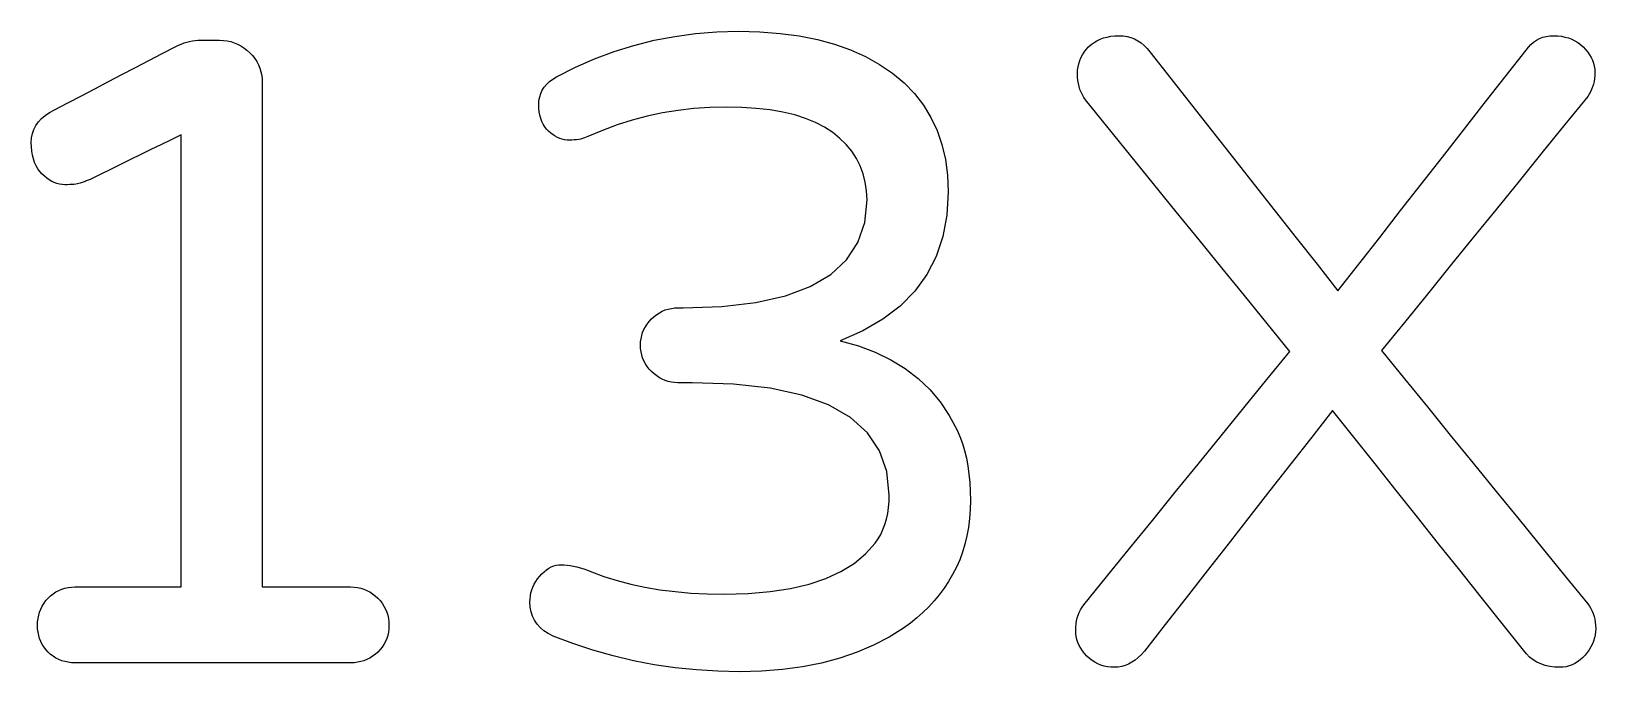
# Model space of a CAD drawing. Extents: x 3 to 2755, y -391 to 1036.
# Drawn here: x 2371.14 to 2420.35, y 828.13 to 848.27 of the extents above; entities that cross this region are included whole.
import ezdxf

# ---------------------------------------------------------------- set-up
doc = ezdxf.new("R2010")
doc.units = 0
doc.layers.add('DEFAULT', color=7, linetype='CONTINUOUS')

# ---------------------------------------------------------------- blocks, each defined once
blk = doc.blocks.new('BLOCK_100')
at = {"layer": 'DEFAULT', "color": 18}
for p, q in [((163.423, 141.724), (163.497, 141.644)), ((163.497, 141.644), (163.562, 141.56)), ((163.562, 141.56), (163.618, 141.473)), ((163.618, 141.473), (163.666, 141.381)), ((163.666, 141.381), (163.705, 141.286)), ((163.705, 141.286), (163.735, 141.187)), ((163.735, 141.187), (163.757, 141.085)), ((163.757, 141.085), (163.769, 140.978)), ((163.769, 140.978), (163.774, 140.868))]:
    blk.add_line(p, q, dxfattribs=at)
blk = doc.blocks.new('BLOCK_101')
at = {"layer": 'DEFAULT', "color": 18}
for p, q in [((163.769, 140.758), (163.757, 140.652)), ((163.774, 140.868), (163.769, 140.758)), ((163.618, 140.27), (163.562, 140.184)), ((163.666, 140.359), (163.618, 140.27)), ((163.705, 140.452), (163.666, 140.359)), ((163.735, 140.55), (163.705, 140.452)), ((163.757, 140.652), (163.735, 140.55)), ((163.497, 140.103), (163.423, 140.027)), ((163.562, 140.184), (163.497, 140.103))]:
    blk.add_line(p, q, dxfattribs=at)
blk = doc.blocks.new('BLOCK_102')
at = {"layer": 'DEFAULT', "color": 18}
for p, q in [((162.986, 139.756), (162.887, 139.727)), ((163.081, 139.794), (162.986, 139.756)), ((163.172, 139.839), (163.081, 139.794)), ((163.26, 139.894), (163.172, 139.839)), ((163.343, 139.956), (163.26, 139.894)), ((163.423, 140.027), (163.343, 139.956)), ((162.678, 139.694), (162.568, 139.69)), ((162.784, 139.707), (162.678, 139.694)), ((162.887, 139.727), (162.784, 139.707))]:
    blk.add_line(p, q, dxfattribs=at)
blk = doc.blocks.new('BLOCK_103')
at = {"layer": 'DEFAULT', "color": 18}
for p, q in [((154.863, 139.69), (153.9, 139.69)), ((155.826, 139.69), (154.863, 139.69)), ((156.789, 139.69), (155.826, 139.69)), ((157.752, 139.69), (156.789, 139.69)), ((158.715, 139.69), (157.752, 139.69)), ((159.678, 139.69), (158.715, 139.69)), ((160.642, 139.69), (159.678, 139.69)), ((161.605, 139.69), (160.642, 139.69)), ((162.568, 139.69), (161.605, 139.69))]:
    blk.add_line(p, q, dxfattribs=at)
blk = doc.blocks.new('BLOCK_104')
at = {"layer": 'DEFAULT', "color": 18}
for p, q in [((153.135, 139.956), (153.059, 140.027)), ((153.216, 139.894), (153.135, 139.956)), ((153.302, 139.839), (153.216, 139.894)), ((153.391, 139.794), (153.302, 139.839)), ((153.484, 139.756), (153.391, 139.794)), ((153.582, 139.727), (153.484, 139.756)), ((153.684, 139.707), (153.582, 139.727)), ((153.79, 139.694), (153.684, 139.707)), ((153.9, 139.69), (153.79, 139.694))]:
    blk.add_line(p, q, dxfattribs=at)
blk = doc.blocks.new('BLOCK_105')
at = {"layer": 'DEFAULT', "color": 18}
for p, q in [((152.726, 140.758), (152.722, 140.868)), ((152.739, 140.652), (152.726, 140.758)), ((152.759, 140.55), (152.739, 140.652)), ((152.788, 140.452), (152.759, 140.55)), ((152.826, 140.359), (152.788, 140.452)), ((152.872, 140.27), (152.826, 140.359)), ((152.926, 140.184), (152.872, 140.27)), ((152.988, 140.103), (152.926, 140.184)), ((153.059, 140.027), (152.988, 140.103))]:
    blk.add_line(p, q, dxfattribs=at)
blk = doc.blocks.new('BLOCK_106')
at = {"layer": 'DEFAULT', "color": 18}
for p, q in [((152.988, 141.644), (153.059, 141.724)), ((152.759, 141.187), (152.788, 141.286)), ((152.788, 141.286), (152.826, 141.381)), ((152.826, 141.381), (152.872, 141.473)), ((152.872, 141.473), (152.926, 141.56)), ((152.926, 141.56), (152.988, 141.644)), ((152.722, 140.868), (152.726, 140.978)), ((152.726, 140.978), (152.739, 141.085)), ((152.739, 141.085), (152.759, 141.187))]:
    blk.add_line(p, q, dxfattribs=at)
blk = doc.blocks.new('BLOCK_107')
at = {"layer": 'DEFAULT', "color": 18}
for p, q in [((153.059, 141.724), (153.135, 141.797)), ((153.135, 141.797), (153.216, 141.862)), ((153.216, 141.862), (153.302, 141.918)), ((153.302, 141.918), (153.391, 141.966)), ((153.391, 141.966), (153.484, 142.005)), ((153.484, 142.005), (153.582, 142.035)), ((153.582, 142.035), (153.684, 142.057)), ((153.684, 142.057), (153.79, 142.07)), ((153.79, 142.07), (153.9, 142.074))]:
    blk.add_line(p, q, dxfattribs=at)
blk = doc.blocks.new('BLOCK_108')
at = {"layer": 'DEFAULT', "color": 18}
for p, q in [((153.9, 142.074), (154.271, 142.074)), ((154.271, 142.074), (154.642, 142.074)), ((154.642, 142.074), (155.013, 142.074)), ((155.013, 142.074), (155.384, 142.074)), ((155.384, 142.074), (155.755, 142.074)), ((155.755, 142.074), (156.125, 142.074)), ((156.125, 142.074), (156.496, 142.074)), ((156.496, 142.074), (156.867, 142.074)), ((156.867, 142.074), (157.238, 142.074))]:
    blk.add_line(p, q, dxfattribs=at)
blk = doc.blocks.new('BLOCK_109')
at = {"layer": 'DEFAULT', "color": 18}
for p, q in [((157.238, 154.716), (157.238, 156.296)), ((157.238, 153.135), (157.238, 154.716)), ((157.238, 151.555), (157.238, 153.135)), ((157.238, 149.975), (157.238, 151.555)), ((157.238, 148.395), (157.238, 149.975)), ((157.238, 146.815), (157.238, 148.395)), ((157.238, 145.235), (157.238, 146.815)), ((157.238, 143.654), (157.238, 145.235)), ((157.238, 142.074), (157.238, 143.654))]:
    blk.add_line(p, q, dxfattribs=at)
blk = doc.blocks.new('BLOCK_110')
at = {"layer": 'DEFAULT', "color": 18}
for p, q in [((156.602, 155.984), (156.284, 155.828)), ((156.92, 156.14), (156.602, 155.984)), ((157.238, 156.296), (156.92, 156.14)), ((155.649, 155.517), (155.331, 155.361)), ((155.966, 155.672), (155.649, 155.517)), ((156.284, 155.828), (155.966, 155.672)), ((154.695, 155.049), (154.377, 154.893)), ((155.013, 155.205), (154.695, 155.049)), ((155.331, 155.361), (155.013, 155.205))]:
    blk.add_line(p, q, dxfattribs=at)
blk = doc.blocks.new('BLOCK_111')
at = {"layer": 'DEFAULT', "color": 18}
for p, q in [((154.128, 154.794), (154.096, 154.781)), ((154.159, 154.806), (154.128, 154.794)), ((154.19, 154.818), (154.159, 154.806)), ((154.221, 154.831), (154.19, 154.818)), ((154.252, 154.843), (154.221, 154.831)), ((154.283, 154.856), (154.252, 154.843)), ((154.315, 154.868), (154.283, 154.856)), ((154.346, 154.881), (154.315, 154.868)), ((154.377, 154.893), (154.346, 154.881))]:
    blk.add_line(p, q, dxfattribs=at)
blk = doc.blocks.new('BLOCK_112')
at = {"layer": 'DEFAULT', "color": 18}
for p, q in [((153.659, 154.726), (153.577, 154.725)), ((153.734, 154.728), (153.659, 154.726)), ((153.803, 154.731), (153.734, 154.728)), ((153.867, 154.736), (153.803, 154.731)), ((153.925, 154.742), (153.867, 154.736)), ((153.976, 154.75), (153.925, 154.742)), ((154.022, 154.759), (153.976, 154.75)), ((154.062, 154.769), (154.022, 154.759)), ((154.096, 154.781), (154.062, 154.769))]:
    blk.add_line(p, q, dxfattribs=at)
blk = doc.blocks.new('BLOCK_113')
at = {"layer": 'DEFAULT', "color": 18}
for p, q in [((152.938, 154.991), (152.862, 155.062)), ((153.014, 154.929), (152.938, 154.991)), ((153.091, 154.875), (153.014, 154.929)), ((153.17, 154.829), (153.091, 154.875)), ((153.249, 154.791), (153.17, 154.829)), ((153.33, 154.762), (153.249, 154.791)), ((153.411, 154.742), (153.33, 154.762)), ((153.494, 154.729), (153.411, 154.742)), ((153.577, 154.725), (153.494, 154.729))]:
    blk.add_line(p, q, dxfattribs=at)
blk = doc.blocks.new('BLOCK_114')
at = {"layer": 'DEFAULT', "color": 18}
for p, q in [((152.53, 155.915), (152.526, 156.057)), ((152.542, 155.78), (152.53, 155.915)), ((152.563, 155.654), (152.542, 155.78)), ((152.592, 155.535), (152.563, 155.654)), ((152.629, 155.424), (152.592, 155.535)), ((152.675, 155.322), (152.629, 155.424)), ((152.729, 155.227), (152.675, 155.322)), ((152.792, 155.14), (152.729, 155.227)), ((152.862, 155.062), (152.792, 155.14))]:
    blk.add_line(p, q, dxfattribs=at)
blk = doc.blocks.new('BLOCK_115')
at = {"layer": 'DEFAULT', "color": 18}
for p, q in [((152.967, 156.905), (153.102, 156.997)), ((153.102, 156.997), (153.255, 157.081)), ((152.562, 156.336), (152.607, 156.464)), ((152.607, 156.464), (152.67, 156.585)), ((152.67, 156.585), (152.751, 156.699)), ((152.751, 156.699), (152.85, 156.805)), ((152.85, 156.805), (152.967, 156.905)), ((152.526, 156.057), (152.535, 156.2)), ((152.535, 156.2), (152.562, 156.336))]:
    blk.add_line(p, q, dxfattribs=at)
blk = doc.blocks.new('BLOCK_116')
at = {"layer": 'DEFAULT', "color": 18}
for p, q in [((156.646, 158.851), (157.07, 159.073)), ((155.798, 158.409), (156.222, 158.63)), ((156.222, 158.63), (156.646, 158.851)), ((154.527, 157.745), (154.95, 157.966)), ((154.95, 157.966), (155.374, 158.188)), ((155.374, 158.188), (155.798, 158.409)), ((153.679, 157.302), (154.103, 157.524)), ((154.103, 157.524), (154.527, 157.745)), ((153.255, 157.081), (153.679, 157.302))]:
    blk.add_line(p, q, dxfattribs=at)
blk = doc.blocks.new('BLOCK_117')
at = {"layer": 'DEFAULT', "color": 18}
for p, q in [((157.07, 159.073), (157.157, 159.114)), ((157.157, 159.114), (157.244, 159.15)), ((157.244, 159.15), (157.332, 159.182)), ((157.332, 159.182), (157.419, 159.209)), ((157.419, 159.209), (157.506, 159.23)), ((157.506, 159.23), (157.593, 159.247)), ((157.593, 159.247), (157.681, 159.259)), ((157.681, 159.259), (157.768, 159.267)), ((157.768, 159.267), (157.855, 159.269))]:
    blk.add_line(p, q, dxfattribs=at)
blk = doc.blocks.new('BLOCK_118')
at = {"layer": 'DEFAULT', "color": 18}
for p, q in [((157.855, 159.269), (157.921, 159.269)), ((157.921, 159.269), (157.986, 159.269)), ((157.986, 159.269), (158.052, 159.269)), ((158.052, 159.269), (158.117, 159.269)), ((158.117, 159.269), (158.182, 159.269)), ((158.182, 159.269), (158.248, 159.269)), ((158.248, 159.269), (158.313, 159.269)), ((158.313, 159.269), (158.379, 159.269)), ((158.379, 159.269), (158.444, 159.269))]:
    blk.add_line(p, q, dxfattribs=at)
blk = doc.blocks.new('BLOCK_119')
at = {"layer": 'DEFAULT', "color": 18}
for p, q in [((158.444, 159.269), (158.567, 159.264)), ((158.567, 159.264), (158.685, 159.25)), ((158.685, 159.25), (158.8, 159.226)), ((158.8, 159.226), (158.91, 159.192)), ((158.91, 159.192), (159.016, 159.148)), ((159.016, 159.148), (159.117, 159.095)), ((159.117, 159.095), (159.215, 159.032)), ((159.215, 159.032), (159.309, 158.959)), ((159.309, 158.959), (159.398, 158.876))]:
    blk.add_line(p, q, dxfattribs=at)
blk = doc.blocks.new('BLOCK_120')
at = {"layer": 'DEFAULT', "color": 18}
for p, q in [((159.398, 158.876), (159.48, 158.787)), ((159.48, 158.787), (159.553, 158.694)), ((159.553, 158.694), (159.616, 158.596)), ((159.616, 158.596), (159.669, 158.494)), ((159.669, 158.494), (159.713, 158.388)), ((159.713, 158.388), (159.747, 158.278)), ((159.747, 158.278), (159.771, 158.164)), ((159.771, 158.164), (159.786, 158.045)), ((159.786, 158.045), (159.791, 157.923))]:
    blk.add_line(p, q, dxfattribs=at)
blk = doc.blocks.new('BLOCK_121')
at = {"layer": 'DEFAULT', "color": 18}
for p, q in [((159.791, 157.923), (159.791, 156.162)), ((159.791, 156.162), (159.791, 154.401)), ((159.791, 154.401), (159.791, 152.64)), ((159.791, 152.64), (159.791, 150.879)), ((159.791, 150.879), (159.791, 149.118)), ((159.791, 149.118), (159.791, 147.357)), ((159.791, 147.357), (159.791, 145.596)), ((159.791, 145.596), (159.791, 143.835)), ((159.791, 143.835), (159.791, 142.074))]:
    blk.add_line(p, q, dxfattribs=at)
blk = doc.blocks.new('BLOCK_122')
at = {"layer": 'DEFAULT', "color": 18}
for p, q in [((159.791, 142.074), (160.099, 142.074)), ((160.099, 142.074), (160.408, 142.074)), ((160.408, 142.074), (160.716, 142.074)), ((160.716, 142.074), (161.025, 142.074)), ((161.025, 142.074), (161.333, 142.074)), ((161.333, 142.074), (161.642, 142.074)), ((161.642, 142.074), (161.951, 142.074)), ((161.951, 142.074), (162.259, 142.074)), ((162.259, 142.074), (162.568, 142.074))]:
    blk.add_line(p, q, dxfattribs=at)
blk = doc.blocks.new('BLOCK_123')
at = {"layer": 'DEFAULT', "color": 18}
for p, q in [((162.568, 142.074), (162.678, 142.07)), ((162.678, 142.07), (162.784, 142.057)), ((162.784, 142.057), (162.887, 142.035)), ((162.887, 142.035), (162.986, 142.005)), ((162.986, 142.005), (163.081, 141.966)), ((163.081, 141.966), (163.172, 141.918)), ((163.172, 141.918), (163.26, 141.862)), ((163.26, 141.862), (163.343, 141.797)), ((163.343, 141.797), (163.423, 141.724))]:
    blk.add_line(p, q, dxfattribs=at)
blk = doc.blocks.new('BLOCK_124')
at = {"layer": 'DEFAULT', "color": 18}
for p, q in [((181.361, 154.501), (181.32, 153.772)), ((181.32, 153.772), (181.194, 153.096)), ((181.194, 153.096), (180.984, 152.472)), ((180.984, 152.472), (180.691, 151.899)), ((180.691, 151.899), (180.314, 151.379)), ((180.314, 151.379), (179.853, 150.91)), ((179.853, 150.91), (179.308, 150.493)), ((178.68, 150.129), (177.967, 149.816)), ((179.308, 150.493), (178.68, 150.129))]:
    blk.add_line(p, q, dxfattribs=at)
blk = doc.blocks.new('BLOCK_125')
at = {"layer": 'DEFAULT', "color": 18}
for p, q in [((177.967, 149.816), (178.539, 149.654)), ((178.539, 149.654), (179.07, 149.455)), ((179.07, 149.455), (179.56, 149.218)), ((179.56, 149.218), (180.009, 148.943)), ((180.009, 148.943), (180.417, 148.632)), ((180.417, 148.632), (180.785, 148.283)), ((180.785, 148.283), (181.111, 147.896)), ((181.111, 147.896), (181.397, 147.472)), ((181.397, 147.472), (181.642, 147.011))]:
    blk.add_line(p, q, dxfattribs=at)
blk = doc.blocks.new('BLOCK_126')
at = {"layer": 'DEFAULT', "color": 18}
for p, q in [((181.642, 147.011), (181.73, 146.806)), ((181.73, 146.806), (181.808, 146.591)), ((181.808, 146.591), (181.876, 146.366)), ((181.876, 146.366), (181.933, 146.13)), ((181.933, 146.13), (181.98, 145.884)), ((181.98, 145.884), (182.016, 145.627)), ((182.016, 145.627), (182.042, 145.36)), ((182.042, 145.36), (182.058, 145.083)), ((182.058, 145.083), (182.063, 144.795))]:
    blk.add_line(p, q, dxfattribs=at)
blk = doc.blocks.new('BLOCK_127')
at = {"layer": 'DEFAULT', "color": 18}
for p, q in [((182.063, 144.795), (182.056, 144.506)), ((182.035, 144.224), (182, 143.95)), ((182.056, 144.506), (182.035, 144.224)), ((181.952, 143.684), (181.89, 143.425)), ((182, 143.95), (181.952, 143.684)), ((181.813, 143.174), (181.723, 142.931)), ((181.89, 143.425), (181.813, 143.174)), ((181.619, 142.695), (181.502, 142.467)), ((181.723, 142.931), (181.619, 142.695))]:
    blk.add_line(p, q, dxfattribs=at)
blk = doc.blocks.new('BLOCK_128')
at = {"layer": 'DEFAULT', "color": 18}
for p, q in [((181.372, 142.247), (181.232, 142.035)), ((181.502, 142.467), (181.372, 142.247)), ((181.081, 141.831), (180.92, 141.636)), ((181.232, 142.035), (181.081, 141.831)), ((180.567, 141.27), (180.375, 141.1)), ((180.749, 141.449), (180.567, 141.27)), ((180.92, 141.636), (180.749, 141.449)), ((180.172, 140.938), (179.959, 140.784)), ((180.375, 141.1), (180.172, 140.938))]:
    blk.add_line(p, q, dxfattribs=at)
blk = doc.blocks.new('BLOCK_129')
at = {"layer": 'DEFAULT', "color": 18}
for p, q in [((179.959, 140.784), (179.502, 140.495)), ((179.016, 140.241), (178.5, 140.02)), ((179.502, 140.495), (179.016, 140.241)), ((177.956, 139.834), (177.382, 139.681)), ((178.5, 140.02), (177.956, 139.834)), ((175.488, 139.426), (174.798, 139.409)), ((176.148, 139.477), (175.488, 139.426)), ((176.78, 139.562), (176.148, 139.477)), ((177.382, 139.681), (176.78, 139.562))]:
    blk.add_line(p, q, dxfattribs=at)
blk = doc.blocks.new('BLOCK_130')
at = {"layer": 'DEFAULT', "color": 18}
for p, q in [((169.556, 140.296), (168.935, 140.531)), ((170.185, 140.088), (169.556, 140.296)), ((170.821, 139.908), (170.185, 140.088)), ((171.465, 139.756), (170.821, 139.908)), ((172.116, 139.631), (171.465, 139.756)), ((172.775, 139.534), (172.116, 139.631)), ((173.442, 139.465), (172.775, 139.534)), ((174.116, 139.423), (173.442, 139.465)), ((174.798, 139.409), (174.116, 139.423))]:
    blk.add_line(p, q, dxfattribs=at)
blk = doc.blocks.new('BLOCK_131')
at = {"layer": 'DEFAULT', "color": 18}
for p, q in [((168.215, 141.44), (168.206, 141.597)), ((168.242, 141.293), (168.215, 141.44)), ((168.287, 141.155), (168.242, 141.293)), ((168.35, 141.027), (168.287, 141.155)), ((168.431, 140.908), (168.35, 141.027)), ((168.53, 140.799), (168.431, 140.908)), ((168.647, 140.7), (168.53, 140.799)), ((168.782, 140.611), (168.647, 140.7)), ((168.935, 140.531), (168.782, 140.611))]:
    blk.add_line(p, q, dxfattribs=at)
blk = doc.blocks.new('BLOCK_132')
at = {"layer": 'DEFAULT', "color": 18}
for p, q in [((168.343, 142.158), (168.392, 142.245)), ((168.392, 142.245), (168.45, 142.329)), ((168.45, 142.329), (168.514, 142.411)), ((168.21, 141.696), (168.221, 141.793)), ((168.221, 141.793), (168.24, 141.887)), ((168.24, 141.887), (168.267, 141.98)), ((168.267, 141.98), (168.301, 142.07)), ((168.301, 142.07), (168.343, 142.158)), ((168.206, 141.597), (168.21, 141.696))]:
    blk.add_line(p, q, dxfattribs=at)
blk = doc.blocks.new('BLOCK_133')
at = {"layer": 'DEFAULT', "color": 18}
for p, q in [((168.802, 142.663), (168.879, 142.703)), ((168.879, 142.703), (168.957, 142.735)), ((168.957, 142.735), (169.037, 142.757)), ((169.037, 142.757), (169.118, 142.771)), ((169.118, 142.771), (169.202, 142.775)), ((168.514, 142.411), (168.584, 142.487)), ((168.584, 142.487), (168.655, 142.555)), ((168.655, 142.555), (168.728, 142.613)), ((168.728, 142.613), (168.802, 142.663))]:
    blk.add_line(p, q, dxfattribs=at)
blk = doc.blocks.new('BLOCK_134')
at = {"layer": 'DEFAULT', "color": 18}
for p, q in [((169.202, 142.775), (169.288, 142.773)), ((169.288, 142.773), (169.379, 142.764)), ((169.379, 142.764), (169.474, 142.751)), ((169.474, 142.751), (169.574, 142.731)), ((169.574, 142.731), (169.679, 142.706)), ((169.679, 142.706), (169.788, 142.676)), ((169.788, 142.676), (169.901, 142.64)), ((169.901, 142.64), (170.019, 142.598)), ((170.019, 142.598), (170.141, 142.551))]:
    blk.add_line(p, q, dxfattribs=at)
blk = doc.blocks.new('BLOCK_135')
at = {"layer": 'DEFAULT', "color": 18}
for p, q in [((170.141, 142.551), (170.536, 142.404)), ((170.536, 142.404), (170.949, 142.274)), ((170.949, 142.274), (171.379, 142.161)), ((171.379, 142.161), (171.826, 142.066)), ((171.826, 142.066), (172.29, 141.988)), ((172.29, 141.988), (172.772, 141.928)), ((172.772, 141.928), (173.271, 141.884)), ((173.271, 141.884), (173.787, 141.858)), ((173.787, 141.858), (174.321, 141.85))]:
    blk.add_line(p, q, dxfattribs=at)
blk = doc.blocks.new('BLOCK_136')
at = {"layer": 'DEFAULT', "color": 18}
for p, q in [((178.759, 143.113), (179.061, 143.449)), ((177.986, 142.56), (178.401, 142.817)), ((178.401, 142.817), (178.759, 143.113)), ((176.989, 142.166), (177.515, 142.343)), ((177.515, 142.343), (177.986, 142.56)), ((174.321, 141.85), (175.072, 141.87)), ((175.072, 141.87), (175.767, 141.929)), ((175.767, 141.929), (176.406, 142.027)), ((176.406, 142.027), (176.989, 142.166))]:
    blk.add_line(p, q, dxfattribs=at)
blk = doc.blocks.new('BLOCK_137')
at = {"layer": 'DEFAULT', "color": 18}
for p, q in [((179.488, 144.569), (179.505, 144.762)), ((179.505, 144.762), (179.51, 144.963)), ((179.372, 144.039), (179.421, 144.207)), ((179.421, 144.207), (179.46, 144.384)), ((179.46, 144.384), (179.488, 144.569)), ((179.156, 143.584), (179.239, 143.727)), ((179.239, 143.727), (179.311, 143.879)), ((179.311, 143.879), (179.372, 144.039)), ((179.061, 143.449), (179.156, 143.584))]:
    blk.add_line(p, q, dxfattribs=at)
blk = doc.blocks.new('BLOCK_138')
at = {"layer": 'DEFAULT', "color": 18}
for p, q in [((174.612, 148.454), (173.311, 148.498)), ((175.76, 148.323), (174.612, 148.454)), ((176.755, 148.105), (175.76, 148.323)), ((177.597, 147.8), (176.755, 148.105)), ((178.286, 147.407), (177.597, 147.8)), ((178.821, 146.927), (178.286, 147.407)), ((179.204, 146.36), (178.821, 146.927)), ((179.434, 145.705), (179.204, 146.36)), ((179.51, 144.963), (179.434, 145.705))]:
    blk.add_line(p, q, dxfattribs=at)
blk = doc.blocks.new('BLOCK_139')
at = {"layer": 'DEFAULT', "color": 18}
for p, q in [((172.912, 148.498), (172.862, 148.498)), ((172.962, 148.498), (172.912, 148.498)), ((173.012, 148.498), (172.962, 148.498)), ((173.062, 148.498), (173.012, 148.498)), ((173.112, 148.498), (173.062, 148.498)), ((173.161, 148.498), (173.112, 148.498)), ((173.211, 148.498), (173.161, 148.498)), ((173.261, 148.498), (173.211, 148.498)), ((173.311, 148.498), (173.261, 148.498))]:
    blk.add_line(p, q, dxfattribs=at)
blk = doc.blocks.new('BLOCK_140')
at = {"layer": 'DEFAULT', "color": 18}
for p, q in [((172.114, 148.775), (172.035, 148.848)), ((172.197, 148.71), (172.114, 148.775)), ((172.282, 148.654), (172.197, 148.71)), ((172.371, 148.606), (172.282, 148.654)), ((172.463, 148.567), (172.371, 148.606)), ((172.558, 148.537), (172.463, 148.567)), ((172.656, 148.515), (172.558, 148.537)), ((172.758, 148.502), (172.656, 148.515)), ((172.862, 148.498), (172.758, 148.502))]:
    blk.add_line(p, q, dxfattribs=at)
blk = doc.blocks.new('BLOCK_141')
at = {"layer": 'DEFAULT', "color": 18}
for p, q in [((171.688, 149.571), (171.684, 149.676)), ((171.701, 149.47), (171.688, 149.571)), ((171.723, 149.372), (171.701, 149.47)), ((171.753, 149.277), (171.723, 149.372)), ((171.792, 149.185), (171.753, 149.277)), ((171.84, 149.096), (171.792, 149.185)), ((171.896, 149.01), (171.84, 149.096)), ((171.961, 148.928), (171.896, 149.01)), ((172.035, 148.848), (171.961, 148.928))]:
    blk.add_line(p, q, dxfattribs=at)
blk = doc.blocks.new('BLOCK_142')
at = {"layer": 'DEFAULT', "color": 18}
for p, q in [((171.723, 149.98), (171.753, 150.075)), ((171.753, 150.075), (171.792, 150.167)), ((171.792, 150.167), (171.84, 150.256)), ((171.84, 150.256), (171.896, 150.341)), ((171.896, 150.341), (171.961, 150.424)), ((171.961, 150.424), (172.035, 150.503)), ((171.684, 149.676), (171.688, 149.78)), ((171.688, 149.78), (171.701, 149.882)), ((171.701, 149.882), (171.723, 149.98))]:
    blk.add_line(p, q, dxfattribs=at)
blk = doc.blocks.new('BLOCK_143')
at = {"layer": 'DEFAULT', "color": 18}
for p, q in [((172.035, 150.503), (172.114, 150.577)), ((172.114, 150.577), (172.197, 150.642)), ((172.197, 150.642), (172.282, 150.698)), ((172.282, 150.698), (172.371, 150.746)), ((172.371, 150.746), (172.463, 150.785)), ((172.463, 150.785), (172.558, 150.815)), ((172.558, 150.815), (172.656, 150.837)), ((172.656, 150.837), (172.758, 150.85)), ((172.758, 150.85), (172.862, 150.854))]:
    blk.add_line(p, q, dxfattribs=at)
blk = doc.blocks.new('BLOCK_144')
at = {"layer": 'DEFAULT', "color": 18}
for p, q in [((172.862, 150.854), (172.9, 150.854)), ((172.9, 150.854), (172.937, 150.854)), ((172.937, 150.854), (172.974, 150.854)), ((172.974, 150.854), (173.012, 150.854))]:
    blk.add_line(p, q, dxfattribs=at)
blk = doc.blocks.new('BLOCK_145')
at = {"layer": 'DEFAULT', "color": 18}
for p, q in [((178.738, 153.536), (178.809, 154.248)), ((178.524, 152.907), (178.738, 153.536)), ((178.167, 152.362), (178.524, 152.907)), ((177.667, 151.902), (178.167, 152.362)), ((177.025, 151.524), (177.667, 151.902)), ((175.313, 151.022), (176.241, 151.231)), ((176.241, 151.231), (177.025, 151.524)), ((173.03, 150.854), (174.243, 150.896)), ((174.243, 150.896), (175.313, 151.022))]:
    blk.add_line(p, q, dxfattribs=at)
blk = doc.blocks.new('BLOCK_146')
at = {"layer": 'DEFAULT', "color": 18}
for p, q in [((177.956, 156.182), (177.729, 156.366)), ((178.156, 155.985), (177.956, 156.182)), ((178.329, 155.775), (178.156, 155.985)), ((178.476, 155.553), (178.329, 155.775)), ((178.596, 155.317), (178.476, 155.553)), ((178.689, 155.069), (178.596, 155.317)), ((178.756, 154.808), (178.689, 155.069)), ((178.796, 154.535), (178.756, 154.808)), ((178.809, 154.248), (178.796, 154.535))]:
    blk.add_line(p, q, dxfattribs=at)
blk = doc.blocks.new('BLOCK_147')
at = {"layer": 'DEFAULT', "color": 18}
for p, q in [((174.867, 157.155), (174.377, 157.165)), ((175.328, 157.126), (174.867, 157.155)), ((175.759, 157.077), (175.328, 157.126)), ((176.161, 157.007), (175.759, 157.077)), ((176.534, 156.919), (176.161, 157.007)), ((176.877, 156.81), (176.534, 156.919)), ((177.19, 156.682), (176.877, 156.81)), ((177.474, 156.534), (177.19, 156.682)), ((177.729, 156.366), (177.474, 156.534))]:
    blk.add_line(p, q, dxfattribs=at)
blk = doc.blocks.new('BLOCK_148')
at = {"layer": 'DEFAULT', "color": 18}
for p, q in [((172.382, 156.983), (171.899, 156.88)), ((172.872, 157.062), (172.382, 156.983)), ((173.367, 157.12), (172.872, 157.062)), ((173.869, 157.154), (173.367, 157.12)), ((174.377, 157.165), (173.869, 157.154)), ((170.952, 156.605), (170.487, 156.434)), ((171.422, 156.754), (170.952, 156.605)), ((171.899, 156.88), (171.422, 156.754)), ((170.487, 156.434), (170.029, 156.24))]:
    blk.add_line(p, q, dxfattribs=at)
blk = doc.blocks.new('BLOCK_149')
at = {"layer": 'DEFAULT', "color": 18}
for p, q in [((169.53, 156.129), (169.454, 156.127)), ((169.604, 156.133), (169.53, 156.129)), ((169.674, 156.14), (169.604, 156.133)), ((169.741, 156.15), (169.674, 156.14)), ((169.805, 156.162), (169.741, 156.15)), ((169.865, 156.177), (169.805, 156.162)), ((169.923, 156.195), (169.865, 156.177)), ((169.978, 156.216), (169.923, 156.195)), ((170.029, 156.24), (169.978, 156.216))]:
    blk.add_line(p, q, dxfattribs=at)
blk = doc.blocks.new('BLOCK_150')
at = {"layer": 'DEFAULT', "color": 18}
for p, q in [((168.864, 156.349), (168.795, 156.408)), ((168.934, 156.297), (168.864, 156.349)), ((169.005, 156.252), (168.934, 156.297)), ((169.077, 156.214), (169.005, 156.252)), ((169.151, 156.183), (169.077, 156.214)), ((169.225, 156.159), (169.151, 156.183)), ((169.3, 156.141), (169.225, 156.159)), ((169.377, 156.131), (169.3, 156.141)), ((169.454, 156.127), (169.377, 156.131))]:
    blk.add_line(p, q, dxfattribs=at)
blk = doc.blocks.new('BLOCK_151')
at = {"layer": 'DEFAULT', "color": 18}
for p, q in [((168.49, 157.128), (168.486, 157.25)), ((168.502, 157.014), (168.49, 157.128)), ((168.521, 156.907), (168.502, 157.014)), ((168.547, 156.806), (168.521, 156.907)), ((168.582, 156.713), (168.547, 156.806)), ((168.623, 156.626), (168.582, 156.713)), ((168.673, 156.547), (168.623, 156.626)), ((168.73, 156.474), (168.673, 156.547)), ((168.795, 156.408), (168.73, 156.474))]:
    blk.add_line(p, q, dxfattribs=at)
blk = doc.blocks.new('BLOCK_152')
at = {"layer": 'DEFAULT', "color": 18}
for p, q in [((168.736, 157.885), (168.826, 157.969)), ((168.826, 157.969), (168.93, 158.047)), ((168.93, 158.047), (169.047, 158.119)), ((168.493, 157.371), (168.514, 157.486)), ((168.514, 157.486), (168.549, 157.595)), ((168.549, 157.595), (168.597, 157.698)), ((168.597, 157.698), (168.659, 157.795)), ((168.659, 157.795), (168.736, 157.885)), ((168.486, 157.25), (168.493, 157.371))]:
    blk.add_line(p, q, dxfattribs=at)
blk = doc.blocks.new('BLOCK_153')
at = {"layer": 'DEFAULT', "color": 18}
for p, q in [((172.762, 159.391), (173.42, 159.479)), ((173.42, 159.479), (174.089, 159.532)), ((174.089, 159.532), (174.77, 159.55)), ((170.855, 158.914), (171.48, 159.108)), ((171.48, 159.108), (172.116, 159.267)), ((172.116, 159.267), (172.762, 159.391)), ((169.639, 158.419), (170.241, 158.684)), ((170.241, 158.684), (170.855, 158.914)), ((169.047, 158.119), (169.639, 158.419))]:
    blk.add_line(p, q, dxfattribs=at)
blk = doc.blocks.new('BLOCK_154')
at = {"layer": 'DEFAULT', "color": 18}
for p, q in [((174.77, 159.55), (175.439, 159.533)), ((175.439, 159.533), (176.075, 159.485)), ((176.075, 159.485), (176.679, 159.403)), ((176.679, 159.403), (177.249, 159.289)), ((177.249, 159.289), (177.787, 159.143)), ((177.787, 159.143), (178.292, 158.964)), ((178.292, 158.964), (178.763, 158.752)), ((178.763, 158.752), (179.202, 158.508)), ((179.202, 158.508), (179.608, 158.231))]:
    blk.add_line(p, q, dxfattribs=at)
blk = doc.blocks.new('BLOCK_155')
at = {"layer": 'DEFAULT', "color": 18}
for p, q in [((179.608, 158.231), (179.976, 157.925)), ((179.976, 157.925), (180.301, 157.591)), ((180.301, 157.591), (180.582, 157.231)), ((180.582, 157.231), (180.82, 156.843)), ((180.82, 156.843), (181.015, 156.429)), ((181.015, 156.429), (181.167, 155.987)), ((181.167, 155.987), (181.275, 155.519)), ((181.275, 155.519), (181.34, 155.023)), ((181.34, 155.023), (181.361, 154.501))]:
    blk.add_line(p, q, dxfattribs=at)
blk = doc.blocks.new('BLOCK_156')
at = {"layer": 'DEFAULT', "color": 18}
for p, q in [((201.474, 141.541), (201.527, 141.471)), ((201.527, 141.471), (201.573, 141.396)), ((201.573, 141.396), (201.614, 141.318)), ((201.614, 141.318), (201.648, 141.236)), ((201.648, 141.236), (201.676, 141.151)), ((201.676, 141.151), (201.698, 141.061)), ((201.698, 141.061), (201.714, 140.968)), ((201.714, 140.968), (201.723, 140.871)), ((201.723, 140.871), (201.726, 140.77))]:
    blk.add_line(p, q, dxfattribs=at)
blk = doc.blocks.new('BLOCK_157')
at = {"layer": 'DEFAULT', "color": 18}
for p, q in [((201.726, 140.77), (201.722, 140.668)), ((201.622, 140.282), (201.577, 140.19)), ((201.66, 140.375), (201.622, 140.282)), ((201.689, 140.471), (201.66, 140.375)), ((201.71, 140.568), (201.689, 140.471)), ((201.722, 140.668), (201.71, 140.568)), ((201.46, 140.014), (201.39, 139.928)), ((201.523, 140.101), (201.46, 140.014)), ((201.577, 140.19), (201.523, 140.101))]:
    blk.add_line(p, q, dxfattribs=at)
blk = doc.blocks.new('BLOCK_158')
at = {"layer": 'DEFAULT', "color": 18}
for p, q in [((201.234, 139.779), (201.153, 139.718)), ((201.313, 139.849), (201.234, 139.779)), ((201.39, 139.928), (201.313, 139.849)), ((200.702, 139.554), (200.604, 139.55)), ((200.798, 139.568), (200.702, 139.554)), ((200.891, 139.592), (200.798, 139.568)), ((200.981, 139.624), (200.891, 139.592)), ((201.068, 139.667), (200.981, 139.624)), ((201.153, 139.718), (201.068, 139.667))]:
    blk.add_line(p, q, dxfattribs=at)
blk = doc.blocks.new('BLOCK_159')
at = {"layer": 'DEFAULT', "color": 18}
for p, q in [((199.546, 139.971), (199.454, 140.083)), ((199.647, 139.872), (199.546, 139.971)), ((199.756, 139.787), (199.647, 139.872)), ((199.875, 139.714), (199.756, 139.787)), ((200.003, 139.655), (199.875, 139.714)), ((200.14, 139.609), (200.003, 139.655)), ((200.286, 139.576), (200.14, 139.609)), ((200.44, 139.556), (200.286, 139.576)), ((200.604, 139.55), (200.44, 139.556))]:
    blk.add_line(p, q, dxfattribs=at)
blk = doc.blocks.new('BLOCK_160')
at = {"layer": 'DEFAULT', "color": 18}
for p, q in [((194.118, 146.79), (193.451, 147.628)), ((194.785, 145.951), (194.118, 146.79)), ((195.452, 145.113), (194.785, 145.951)), ((196.119, 144.275), (195.452, 145.113)), ((196.786, 143.436), (196.119, 144.275)), ((197.453, 142.598), (196.786, 143.436)), ((198.12, 141.759), (197.453, 142.598)), ((198.787, 140.921), (198.12, 141.759)), ((199.454, 140.083), (198.787, 140.921))]:
    blk.add_line(p, q, dxfattribs=at)
blk = doc.blocks.new('BLOCK_161')
at = {"layer": 'DEFAULT', "color": 18}
for p, q in [((193.451, 147.628), (192.794, 146.787)), ((192.794, 146.787), (192.136, 145.945)), ((192.136, 145.945), (191.478, 145.104)), ((191.478, 145.104), (190.821, 144.262)), ((190.821, 144.262), (190.163, 143.421)), ((190.163, 143.421), (189.505, 142.579)), ((189.505, 142.579), (188.848, 141.738)), ((188.848, 141.738), (188.19, 140.896)), ((188.19, 140.896), (187.533, 140.055))]:
    blk.add_line(p, q, dxfattribs=at)
blk = doc.blocks.new('BLOCK_162')
at = {"layer": 'DEFAULT', "color": 18}
for p, q in [((187.241, 139.774), (187.139, 139.705)), ((187.341, 139.855), (187.241, 139.774)), ((187.438, 139.949), (187.341, 139.855)), ((187.533, 140.055), (187.438, 139.949)), ((186.707, 139.556), (186.593, 139.55)), ((186.819, 139.575), (186.707, 139.556)), ((186.928, 139.606), (186.819, 139.575)), ((187.035, 139.649), (186.928, 139.606)), ((187.139, 139.705), (187.035, 139.649))]:
    blk.add_line(p, q, dxfattribs=at)
blk = doc.blocks.new('BLOCK_163')
at = {"layer": 'DEFAULT', "color": 18}
for p, q in [((185.803, 139.827), (185.723, 139.9)), ((185.887, 139.762), (185.803, 139.827)), ((185.976, 139.705), (185.887, 139.762)), ((186.068, 139.658), (185.976, 139.705)), ((186.165, 139.619), (186.068, 139.658)), ((186.266, 139.589), (186.165, 139.619)), ((186.371, 139.567), (186.266, 139.589)), ((186.48, 139.554), (186.371, 139.567)), ((186.593, 139.55), (186.48, 139.554))]:
    blk.add_line(p, q, dxfattribs=at)
blk = doc.blocks.new('BLOCK_164')
at = {"layer": 'DEFAULT', "color": 18}
for p, q in [((185.377, 140.612), (185.373, 140.714)), ((185.39, 140.514), (185.377, 140.612)), ((185.412, 140.418), (185.39, 140.514)), ((185.442, 140.324), (185.412, 140.418)), ((185.481, 140.234), (185.442, 140.324)), ((185.529, 140.146), (185.481, 140.234)), ((185.585, 140.062), (185.529, 140.146)), ((185.65, 139.98), (185.585, 140.062)), ((185.723, 139.9), (185.65, 139.98))]:
    blk.add_line(p, q, dxfattribs=at)
blk = doc.blocks.new('BLOCK_165')
at = {"layer": 'DEFAULT', "color": 18}
for p, q in [((185.451, 141.189), (185.485, 141.275)), ((185.485, 141.275), (185.525, 141.357)), ((185.525, 141.357), (185.572, 141.437)), ((185.572, 141.437), (185.625, 141.513)), ((185.373, 140.714), (185.376, 140.815)), ((185.376, 140.815), (185.385, 140.913)), ((185.385, 140.913), (185.401, 141.008)), ((185.401, 141.008), (185.423, 141.1)), ((185.423, 141.1), (185.451, 141.189))]:
    blk.add_line(p, q, dxfattribs=at)
blk = doc.blocks.new('BLOCK_166')
at = {"layer": 'DEFAULT', "color": 18}
for p, q in [((191.385, 148.594), (192.105, 149.48)), ((190.665, 147.709), (191.385, 148.594)), ((189.945, 146.824), (190.665, 147.709)), ((189.225, 145.939), (189.945, 146.824)), ((188.505, 145.054), (189.225, 145.939)), ((187.785, 144.169), (188.505, 145.054)), ((187.065, 143.283), (187.785, 144.169)), ((186.345, 142.398), (187.065, 143.283)), ((185.625, 141.513), (186.345, 142.398))]:
    blk.add_line(p, q, dxfattribs=at)
blk = doc.blocks.new('BLOCK_167')
at = {"layer": 'DEFAULT', "color": 18}
for p, q in [((186.395, 156.511), (185.681, 157.39)), ((187.109, 155.632), (186.395, 156.511)), ((187.822, 154.753), (187.109, 155.632)), ((188.536, 153.874), (187.822, 154.753)), ((189.25, 152.995), (188.536, 153.874)), ((189.964, 152.116), (189.25, 152.995)), ((190.677, 151.237), (189.964, 152.116)), ((191.391, 150.358), (190.677, 151.237)), ((192.105, 149.48), (191.391, 150.358))]:
    blk.add_line(p, q, dxfattribs=at)
blk = doc.blocks.new('BLOCK_168')
at = {"layer": 'DEFAULT', "color": 18}
for p, q in [((185.432, 158.11), (185.429, 158.217)), ((185.441, 158.007), (185.432, 158.11)), ((185.457, 157.907), (185.441, 158.007)), ((185.479, 157.811), (185.457, 157.907)), ((185.507, 157.719), (185.479, 157.811)), ((185.541, 157.631), (185.507, 157.719)), ((185.582, 157.547), (185.541, 157.631)), ((185.628, 157.466), (185.582, 157.547)), ((185.681, 157.39), (185.628, 157.466))]:
    blk.add_line(p, q, dxfattribs=at)
blk = doc.blocks.new('BLOCK_169')
at = {"layer": 'DEFAULT', "color": 18}
for p, q in [((185.641, 158.896), (185.706, 158.979)), ((185.706, 158.979), (185.779, 159.059)), ((185.433, 158.325), (185.446, 158.428)), ((185.446, 158.428), (185.468, 158.529)), ((185.468, 158.529), (185.498, 158.626)), ((185.498, 158.626), (185.537, 158.719)), ((185.537, 158.719), (185.585, 158.809)), ((185.585, 158.809), (185.641, 158.896)), ((185.429, 158.217), (185.433, 158.325))]:
    blk.add_line(p, q, dxfattribs=at)
blk = doc.blocks.new('BLOCK_170')
at = {"layer": 'DEFAULT', "color": 18}
for p, q in [((185.779, 159.059), (185.86, 159.132)), ((185.86, 159.132), (185.948, 159.197)), ((185.948, 159.197), (186.041, 159.254)), ((186.041, 159.254), (186.141, 159.301)), ((186.141, 159.301), (186.247, 159.34)), ((186.247, 159.34), (186.359, 159.37)), ((186.359, 159.37), (186.478, 159.392)), ((186.478, 159.392), (186.602, 159.405)), ((186.602, 159.405), (186.733, 159.409))]:
    blk.add_line(p, q, dxfattribs=at)
blk = doc.blocks.new('BLOCK_171')
at = {"layer": 'DEFAULT', "color": 18}
for p, q in [((186.733, 159.409), (186.864, 159.403)), ((186.864, 159.403), (186.989, 159.384)), ((186.989, 159.384), (187.109, 159.353)), ((187.109, 159.353), (187.222, 159.31)), ((187.222, 159.31), (187.33, 159.254)), ((187.33, 159.254), (187.431, 159.185)), ((187.431, 159.185), (187.527, 159.104)), ((187.527, 159.104), (187.617, 159.01)), ((187.617, 159.01), (187.701, 158.904))]:
    blk.add_line(p, q, dxfattribs=at)
blk = doc.blocks.new('BLOCK_172')
at = {"layer": 'DEFAULT', "color": 18}
for p, q in [((187.701, 158.904), (188.359, 158.069)), ((188.359, 158.069), (189.016, 157.234)), ((189.016, 157.234), (189.674, 156.399)), ((189.674, 156.399), (190.331, 155.563)), ((190.331, 155.563), (190.989, 154.728)), ((190.989, 154.728), (191.647, 153.893)), ((191.647, 153.893), (192.304, 153.058)), ((192.304, 153.058), (192.962, 152.222)), ((192.962, 152.222), (193.62, 151.387))]:
    blk.add_line(p, q, dxfattribs=at)
blk = doc.blocks.new('BLOCK_173')
at = {"layer": 'DEFAULT', "color": 18}
for p, q in [((198.881, 158.119), (199.538, 158.961)), ((198.223, 157.278), (198.881, 158.119)), ((197.565, 156.436), (198.223, 157.278)), ((196.908, 155.595), (197.565, 156.436)), ((196.25, 154.753), (196.908, 155.595)), ((195.592, 153.911), (196.25, 154.753)), ((194.935, 153.07), (195.592, 153.911)), ((194.277, 152.228), (194.935, 153.07)), ((193.62, 151.387), (194.277, 152.228))]:
    blk.add_line(p, q, dxfattribs=at)
blk = doc.blocks.new('BLOCK_174')
at = {"layer": 'DEFAULT', "color": 18}
for p, q in [((199.538, 158.961), (199.61, 159.055)), ((199.61, 159.055), (199.688, 159.138)), ((199.688, 159.138), (199.772, 159.21)), ((199.772, 159.21), (199.862, 159.271)), ((199.862, 159.271), (199.959, 159.321)), ((199.959, 159.321), (200.062, 159.36)), ((200.062, 159.36), (200.171, 159.387)), ((200.171, 159.387), (200.286, 159.404)), ((200.286, 159.404), (200.408, 159.409))]:
    blk.add_line(p, q, dxfattribs=at)
blk = doc.blocks.new('BLOCK_175')
at = {"layer": 'DEFAULT', "color": 18}
for p, q in [((200.408, 159.409), (200.53, 159.405)), ((200.53, 159.405), (200.647, 159.392)), ((200.647, 159.392), (200.76, 159.37)), ((200.76, 159.37), (200.868, 159.34)), ((200.868, 159.34), (200.971, 159.301)), ((200.971, 159.301), (201.069, 159.254)), ((201.069, 159.254), (201.162, 159.197)), ((201.162, 159.197), (201.25, 159.132)), ((201.25, 159.132), (201.333, 159.059))]:
    blk.add_line(p, q, dxfattribs=at)
blk = doc.blocks.new('BLOCK_176')
at = {"layer": 'DEFAULT', "color": 18}
for p, q in [((201.333, 159.059), (201.41, 158.98)), ((201.41, 158.98), (201.477, 158.898)), ((201.477, 158.898), (201.536, 158.814)), ((201.536, 158.814), (201.586, 158.728)), ((201.586, 158.728), (201.626, 158.639)), ((201.626, 158.639), (201.658, 158.548)), ((201.658, 158.548), (201.68, 158.454)), ((201.68, 158.454), (201.694, 158.358)), ((201.694, 158.358), (201.698, 158.259))]:
    blk.add_line(p, q, dxfattribs=at)
blk = doc.blocks.new('BLOCK_177')
at = {"layer": 'DEFAULT', "color": 18}
for p, q in [((201.673, 157.976), (201.654, 157.888)), ((201.687, 158.067), (201.673, 157.976)), ((201.695, 158.161), (201.687, 158.067)), ((201.698, 158.259), (201.695, 158.161)), ((201.521, 157.572), (201.474, 157.502)), ((201.562, 157.646), (201.521, 157.572)), ((201.598, 157.723), (201.562, 157.646)), ((201.629, 157.804), (201.598, 157.723)), ((201.654, 157.888), (201.629, 157.804))]:
    blk.add_line(p, q, dxfattribs=at)
blk = doc.blocks.new('BLOCK_178')
at = {"layer": 'DEFAULT', "color": 18}
for p, q in [((201.474, 157.502), (200.754, 156.614)), ((200.754, 156.614), (200.034, 155.725)), ((200.034, 155.725), (199.314, 154.837)), ((199.314, 154.837), (198.594, 153.949)), ((198.594, 153.949), (197.874, 153.061)), ((197.874, 153.061), (197.154, 152.172)), ((197.154, 152.172), (196.434, 151.284)), ((196.434, 151.284), (195.714, 150.396)), ((195.714, 150.396), (194.994, 149.508))]:
    blk.add_line(p, q, dxfattribs=at)
blk = doc.blocks.new('BLOCK_179')
at = {"layer": 'DEFAULT', "color": 18}
for p, q in [((194.994, 149.508), (195.714, 148.622)), ((195.714, 148.622), (196.434, 147.737)), ((196.434, 147.737), (197.154, 146.852)), ((197.154, 146.852), (197.874, 145.967)), ((197.874, 145.967), (198.594, 145.082)), ((198.594, 145.082), (199.314, 144.197)), ((199.314, 144.197), (200.034, 143.312)), ((200.034, 143.312), (200.754, 142.426)), ((200.754, 142.426), (201.474, 141.541))]:
    blk.add_line(p, q, dxfattribs=at)

msp = doc.modelspace()

# ---------------------------------------------------------------- block references
at = {"layer": 'DEFAULT'}
for name in ['BLOCK_153', 'BLOCK_154', 'BLOCK_116', 'BLOCK_117', 'BLOCK_118', 'BLOCK_119', 'BLOCK_169', 'BLOCK_170', 'BLOCK_171', 'BLOCK_174', 'BLOCK_175', 'BLOCK_176', 'BLOCK_120', 'BLOCK_172', 'BLOCK_173', 'BLOCK_152', 'BLOCK_155', 'BLOCK_168', 'BLOCK_177', 'BLOCK_121', 'BLOCK_115', 'BLOCK_151', 'BLOCK_148', 'BLOCK_147', 'BLOCK_167', 'BLOCK_178', 'BLOCK_114', 'BLOCK_110', 'BLOCK_109', 'BLOCK_150', 'BLOCK_149', 'BLOCK_146', 'BLOCK_113', 'BLOCK_112', 'BLOCK_111', 'BLOCK_145', 'BLOCK_124', 'BLOCK_143', 'BLOCK_144', 'BLOCK_142', 'BLOCK_141', 'BLOCK_125', 'BLOCK_166', 'BLOCK_179', 'BLOCK_140', 'BLOCK_139', 'BLOCK_138', 'BLOCK_161', 'BLOCK_160', 'BLOCK_126', 'BLOCK_137', 'BLOCK_127', 'BLOCK_136', 'BLOCK_133', 'BLOCK_134', 'BLOCK_132', 'BLOCK_135', 'BLOCK_128', 'BLOCK_107', 'BLOCK_108', 'BLOCK_122', 'BLOCK_123', 'BLOCK_106', 'BLOCK_100', 'BLOCK_131', 'BLOCK_165', 'BLOCK_156', 'BLOCK_105', 'BLOCK_101', 'BLOCK_130', 'BLOCK_129', 'BLOCK_164', 'BLOCK_157', 'BLOCK_104', 'BLOCK_102', 'BLOCK_163', 'BLOCK_162', 'BLOCK_159', 'BLOCK_158', 'BLOCK_103']:
    msp.add_blockref(name, (2218.619, 688.721), dxfattribs=at)

doc.saveas('drawing.dxf')
